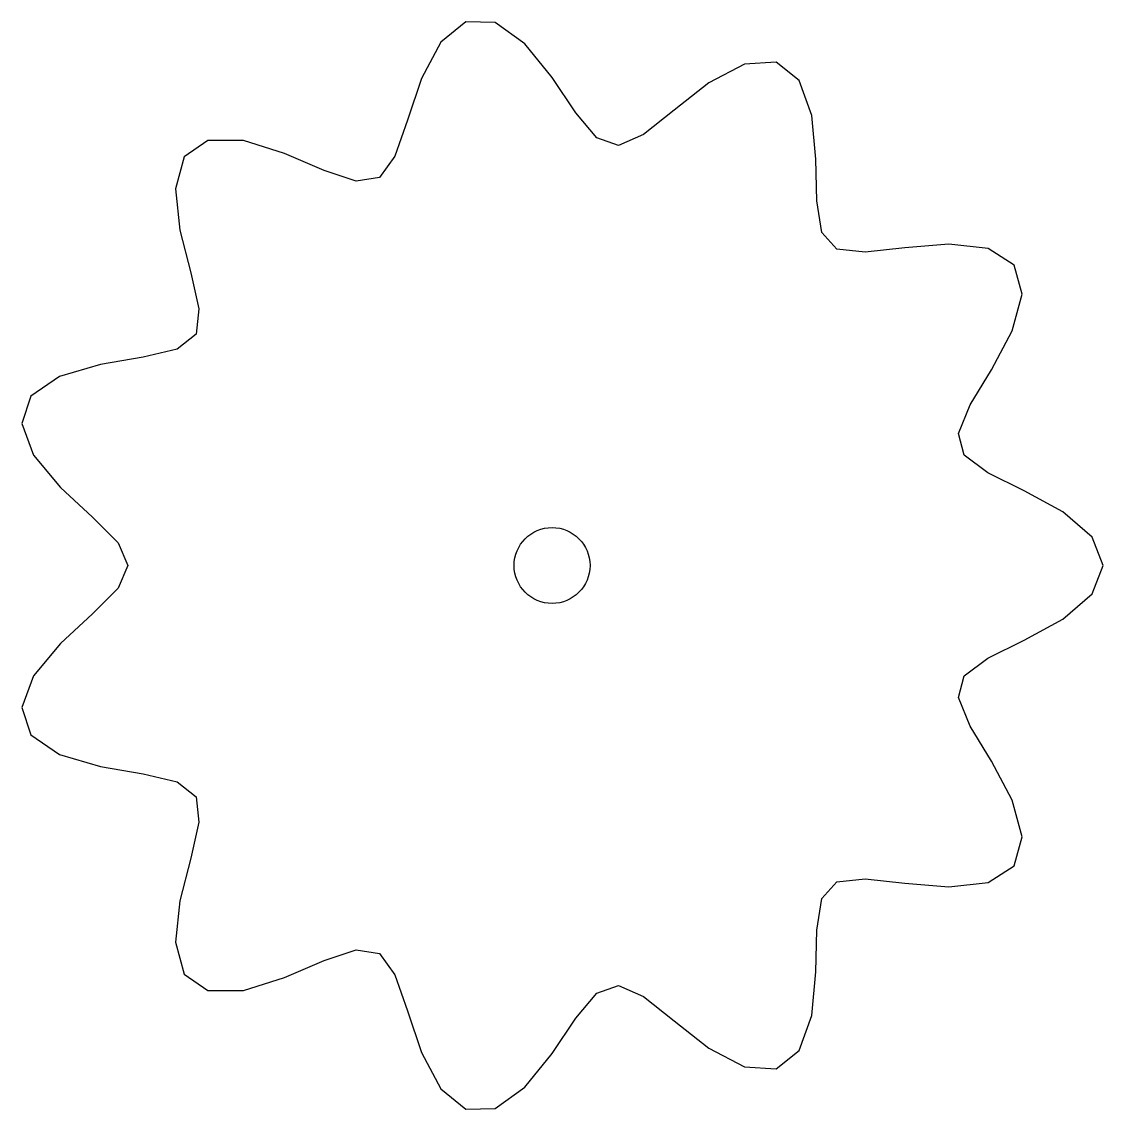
# Model space of a CAD drawing. Header units: millimetres. Extents: x -978 to 1017, y -1003 to 1003.
import ezdxf

# ---------------------------------------------------------------- set-up
doc = ezdxf.new("R2010")
doc.units = ezdxf.units.MM

msp = doc.modelspace()

# ---------------------------------------------------------------- linework, layer by layer
msp.add_lwpolyline([(1017, 0), (996.8, 52.2), (942.4, 99), (870.8, 137.9), (803.8, 170.8), (760.2, 203.7), (750.1, 243.7), (771.5, 296.1), (811, 361.1), (849.2, 432.7), (867.2, 500.7), (852.8, 553.8), (804.7, 584.6), (732, 592.8), (650.8, 585.9), (577.9, 577.9), (525.6, 583.8), (497.6, 614.5), (488.6, 672.5), (486.8, 749.7), (479.3, 830.1), (455.9, 894.8), (413.4, 928.5), (355.1, 925.1), (289.3, 890.3), (225.1, 840.1), (169, 795.3), (122.7, 774.8), (82.9, 788.8), (43.8, 835.1), (0, 900), (-50.4, 962.4), (-105.2, 1001.4), (-158.9, 1003.1), (-205.2, 965.4), (-240.8, 898.6), (-266.9, 821.6), (-289.9, 755.3), (-318.7, 715.9), (-361.3, 709), (-420.8, 728.8), (-493.5, 759.9), (-569.4, 783.8), (-635.1, 784.3), (-678.8, 753.9), (-694.9, 694.9), (-686.9, 618.5), (-666.8, 540), (-651.5, 473.4), (-656.8, 426.5), (-691.7, 399.3), (-754.6, 384.5), (-833.4, 371), (-909, 348.9), (-961.8, 312.5), (-978.5, 262.2), (-956.9, 203.4), (-907, 143.7), (-847.7, 89.1), (-800.8, 42), (-783, 0), (-800.8, -42), (-847.7, -89.1), (-907, -143.7), (-956.9, -203.4), (-978.5, -262.2), (-961.8, -312.5), (-909, -348.9), (-833.4, -371), (-754.6, -384.5), (-691.7, -399.3), (-656.8, -426.5), (-651.5, -473.4), (-666.8, -540), (-686.9, -618.5), (-694.9, -694.9), (-678.8, -753.9), (-635.1, -784.3), (-569.4, -783.8), (-493.5, -759.9), (-420.8, -728.8), (-361.3, -709), (-318.7, -715.9), (-289.9, -755.3), (-266.9, -821.6), (-240.8, -898.6), (-205.2, -965.4), (-158.9, -1003.1), (-105.2, -1001.4), (-50.4, -962.4), (0, -900), (43.8, -835.1), (82.9, -788.8), (122.7, -774.8), (169, -795.3), (225.1, -840.1), (289.3, -890.3), (355.1, -925.1), (413.4, -928.5), (455.9, -894.8), (479.3, -830.1), (486.8, -749.7), (488.6, -672.5), (497.6, -614.5), (525.6, -583.8), (577.9, -577.9), (650.8, -585.9), (732, -592.8), (804.7, -584.6), (852.8, -553.8), (867.2, -500.7), (849.2, -432.7), (811, -361.1), (771.5, -296.1), (750.1, -243.7), (760.2, -203.7), (803.8, -170.8), (870.8, -137.9), (942.4, -99), (996.8, -52.2)], close=True)
msp.add_circle((0, 0), 70)

doc.saveas('drawing.dxf')
